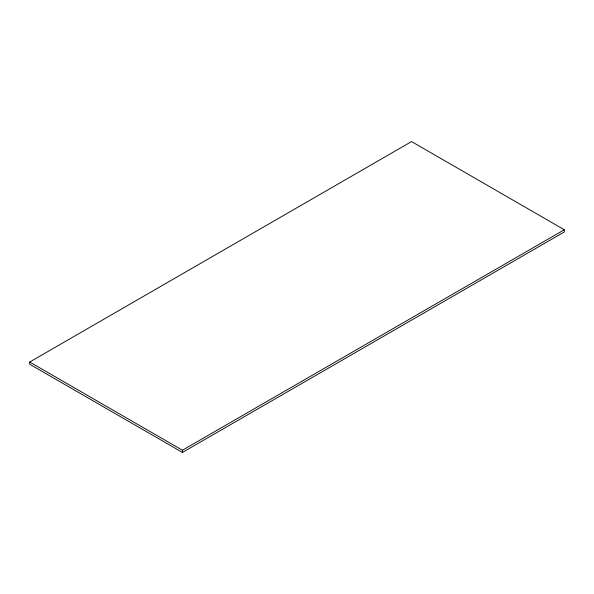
<?xml version="1.0" encoding="UTF-8"?>
<svg xmlns="http://www.w3.org/2000/svg" width="594" height="594" viewBox="0 0 594 594"><rect width="100%" height="100%" fill="white"/><g stroke="black" fill="none" stroke-linecap="round" stroke-linejoin="round"><path stroke-width="0.89" d="M29.7 362.036L411.56 141.572L564.3 229.759L564.3 231.964L182.44 452.428L29.7 364.241L29.7 362.036L182.44 450.222L564.3 229.759M182.44 450.222L182.44 452.428"/></g></svg>
